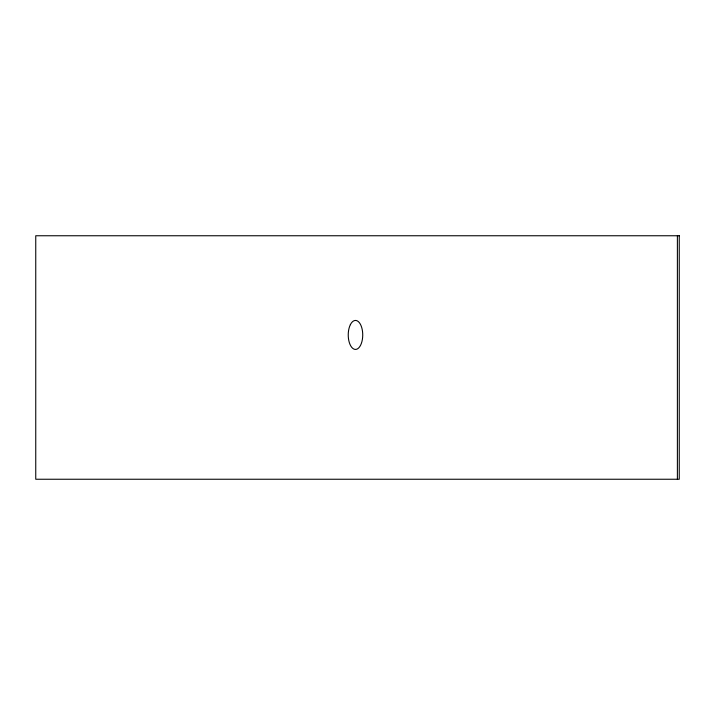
<?xml version="1.0" encoding="UTF-8"?>
<svg xmlns="http://www.w3.org/2000/svg" width="715" height="715" viewBox="0 0 715 715"><rect width="100%" height="100%" fill="white"/><g stroke="black" fill="none" stroke-linecap="round" stroke-linejoin="round"><path stroke-width="1.07" d="M677.391 235.753L677.391 479.247M679.25 235.753L35.75 235.753L35.75 479.247L679.25 479.247L679.25 235.753M350.359 324.681A14.497 7.248 90 0 0 353.612 348.938A14.497 7.248 90 0 0 362.487 331.179A14.497 7.248 90 0 0 350.359 324.681"/></g></svg>
